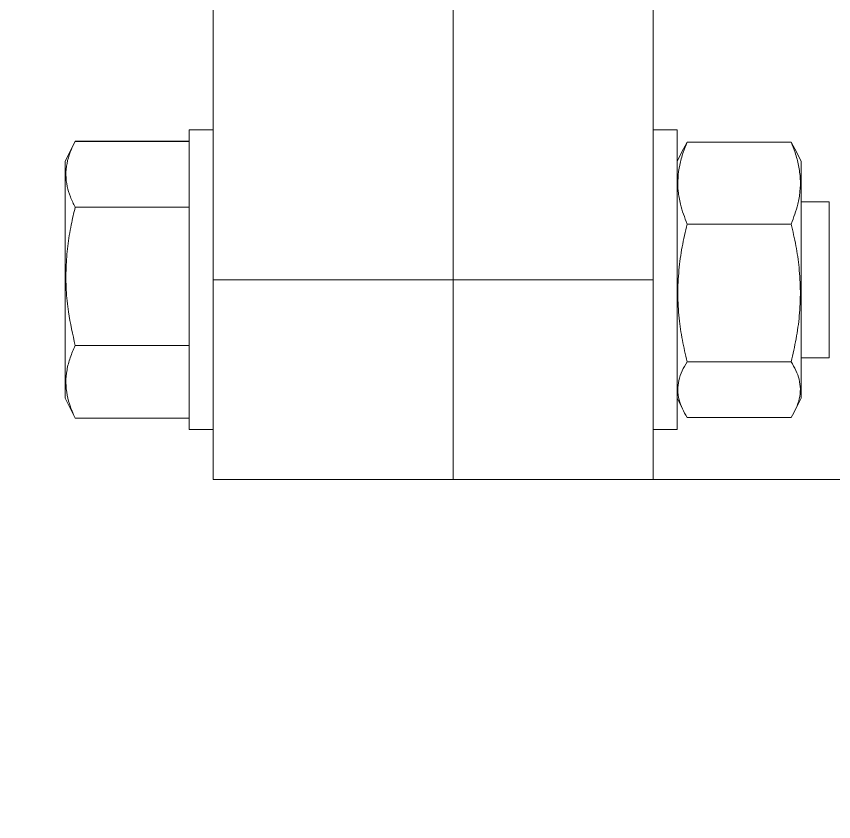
# Model space of a CAD drawing. Header units: millimetres. Extents: x -133 to 8217, y -787 to 7844.
# Drawn here: x 1539.8 to 1744.2, y 6496.9 to 6698.4 of the extents above; entities that cross this region are included whole.
import ezdxf

# ---------------------------------------------------------------- set-up
doc = ezdxf.new("R2010")
doc.units = ezdxf.units.MM
doc.header["$MEASUREMENT"] = 0
doc.layers.add('00_pen 0.10', color=140, linetype='Continuous')
doc.layers.add('00_pen 0.25', color=3, linetype='Continuous')

msp = doc.modelspace()

# ---------------------------------------------------------------- linework, layer by layer
at = {"layer": '00_pen 0.10', "lineweight": 15}
for radius in [2575, 2500, 2412.94]:
    msp.add_arc((1864.04, 4407.22), radius, 60, 120, dxfattribs=at)
at = {"layer": '00_pen 0.25', "lineweight": 15}
for p, q in [((1589.04, 6632.46), (1589.04, 6804.45)), ((1649.04, 6632.46), (1649.04, 6735.08)), ((1699.04, 6632.46), (1699.04, 6702.46)), ((1589.04, 6669.96), (1583.04, 6669.96)), ((1583.04, 6669.96), (1583.04, 6632.46)), ((1705.04, 6669.96), (1699.04, 6669.96)), ((1705.04, 6594.96), (1705.04, 6669.96)), ((1554.27, 6666.57), (1552.04, 6662.1)), ((1554.54, 6667.1), (1554.27, 6666.57)), ((1554.54, 6667.1), (1583.04, 6667.1)), ((1554.54, 6667.08), (1583.04, 6667.08)), ((1706.63, 6665.22), (1707.54, 6666.89)), ((1733.54, 6666.89), (1707.54, 6666.89)), ((1733.54, 6666.89), (1734.43, 6665.22)), ((1706.61, 6665.24), (1705.04, 6662.1)), ((1736.04, 6662.1), (1734.46, 6665.24)), ((1552.04, 6662.1), (1552.04, 6602.83)), ((1736.04, 6602.81), (1736.04, 6662.1)), ((1743.04, 6651.95), (1736.04, 6651.95)), ((1743.04, 6612.96), (1743.04, 6651.95)), ((1554.54, 6650.61), (1583.04, 6650.61)), ((1733.54, 6646.39), (1707.54, 6646.39)), ((1583.04, 6632.46), (1583.04, 6594.96)), ((1649.04, 6632.46), (1589.04, 6632.46)), ((1589.04, 6582.46), (1589.04, 6632.46)), ((1699.04, 6632.46), (1649.04, 6632.46)), ((1649.04, 6582.46), (1649.04, 6632.46)), ((1699.04, 6582.46), (1699.04, 6632.46)), ((1554.54, 6615.98), (1583.04, 6615.98)), ((1736.04, 6612.96), (1743.04, 6612.96)), ((1733.54, 6611.95), (1707.54, 6611.95)), ((1552.04, 6602.83), (1552.04, 6602.81)), ((1552.04, 6602.81), (1554.27, 6598.34)), ((1705.04, 6602.81), (1706.61, 6599.68)), ((1734.46, 6599.67), (1736.04, 6602.81)), ((1554.54, 6597.83), (1554.3, 6598.35)), ((1554.54, 6597.83), (1583.04, 6597.83)), ((1554.54, 6597.81), (1583.04, 6597.81)), ((1733.54, 6598.02), (1707.54, 6598.02)), ((1583.04, 6594.96), (1589.04, 6594.96)), ((1699.04, 6594.96), (1705.04, 6594.96)), ((1649.04, 6582.46), (1589.04, 6582.46)), ((1699.04, 6582.46), (1649.04, 6582.46)), ((1699.04, 6582.46), (1771.64, 6582.46))]:
    msp.add_line(p, q, dxfattribs=at)
for points, knots in [([(1554.54, 6667.08), (1554.09, 6666.17), (1553.2, 6664.35), (1552.39, 6661.55), (1552.12, 6658.69), (1552.45, 6655.89), (1553.27, 6653.19), (1554.11, 6651.47), (1554.54, 6650.61)], [0, 0, 0, 0, 0.168092, 0.336109, 0.509229, 0.682349, 0.840748, 1, 1, 1, 1]), ([(1707.54, 6666.89), (1707.19, 6666.03), (1706.43, 6664.12), (1705.62, 6661.14), (1705.17, 6657.92), (1705.23, 6654.65), (1705.87, 6650.77), (1706.91, 6648.04), (1707.54, 6646.39)], [0, 0, 0, 0, 0.12824, 0.282634, 0.436987, 0.595872, 0.754788, 1, 1, 1, 1]), ([(1733.54, 6646.39), (1734.17, 6648.04), (1735.19, 6650.74), (1735.82, 6654.55), (1735.91, 6657.79), (1735.47, 6661.04), (1734.65, 6664.09), (1733.88, 6666.03), (1733.54, 6666.89)], [0, 0, 0, 0, 0.245212, 0.399492, 0.553752, 0.712729, 0.87176, 1, 1, 1, 1]), ([(1554.54, 6650.61), (1554.19, 6649.15), (1553.43, 6645.94), (1552.62, 6640.9), (1552.17, 6635.45), (1552.23, 6629.94), (1552.87, 6623.38), (1553.91, 6618.78), (1554.54, 6615.98)], [0, 0, 0, 0, 0.128243, 0.282641, 0.43699, 0.595872, 0.754793, 1, 1, 1, 1]), ([(1707.54, 6646.39), (1707.09, 6644.49), (1706.2, 6640.68), (1705.39, 6634.82), (1705.12, 6628.85), (1705.45, 6622.99), (1706.27, 6617.35), (1707.11, 6613.76), (1707.54, 6611.95)], [0, 0, 0, 0, 0.168089, 0.336108, 0.509226, 0.682351, 0.840748, 1, 1, 1, 1]), ([(1733.54, 6611.95), (1733.98, 6613.86), (1734.87, 6617.66), (1735.68, 6623.52), (1735.95, 6629.49), (1735.62, 6635.35), (1734.8, 6640.99), (1733.96, 6644.59), (1733.54, 6646.39)], [0, 0, 0, 0, 0.168088, 0.336108, 0.509233, 0.682351, 0.840747, 1, 1, 1, 1]), ([(1554.54, 6615.98), (1554.09, 6614.98), (1553.2, 6612.98), (1552.39, 6609.88), (1552.12, 6606.74), (1552.45, 6603.65), (1553.27, 6600.67), (1554.11, 6598.78), (1554.54, 6597.83)], [0, 0, 0, 0, 0.168091, 0.336111, 0.509228, 0.682352, 0.840752, 1, 1, 1, 1]), ([(1707.54, 6611.95), (1707.09, 6611.19), (1706.2, 6609.65), (1705.39, 6607.27), (1705.12, 6604.86), (1705.45, 6602.49), (1706.27, 6600.2), (1707.11, 6598.75), (1707.54, 6598.02)], [0, 0, 0, 0, 0.168094, 0.336112, 0.509229, 0.682351, 0.840749, 1, 1, 1, 1]), ([(1733.54, 6598.02), (1733.98, 6598.79), (1734.87, 6600.33), (1735.68, 6602.7), (1735.95, 6605.12), (1735.62, 6607.49), (1734.8, 6609.77), (1733.96, 6611.23), (1733.54, 6611.95)], [0, 0, 0, 0, 0.168094, 0.336112, 0.509229, 0.682348, 0.840749, 1, 1, 1, 1])]:
    msp.add_open_spline(points, degree=3, knots=knots, dxfattribs=at)

doc.saveas('drawing.dxf')
